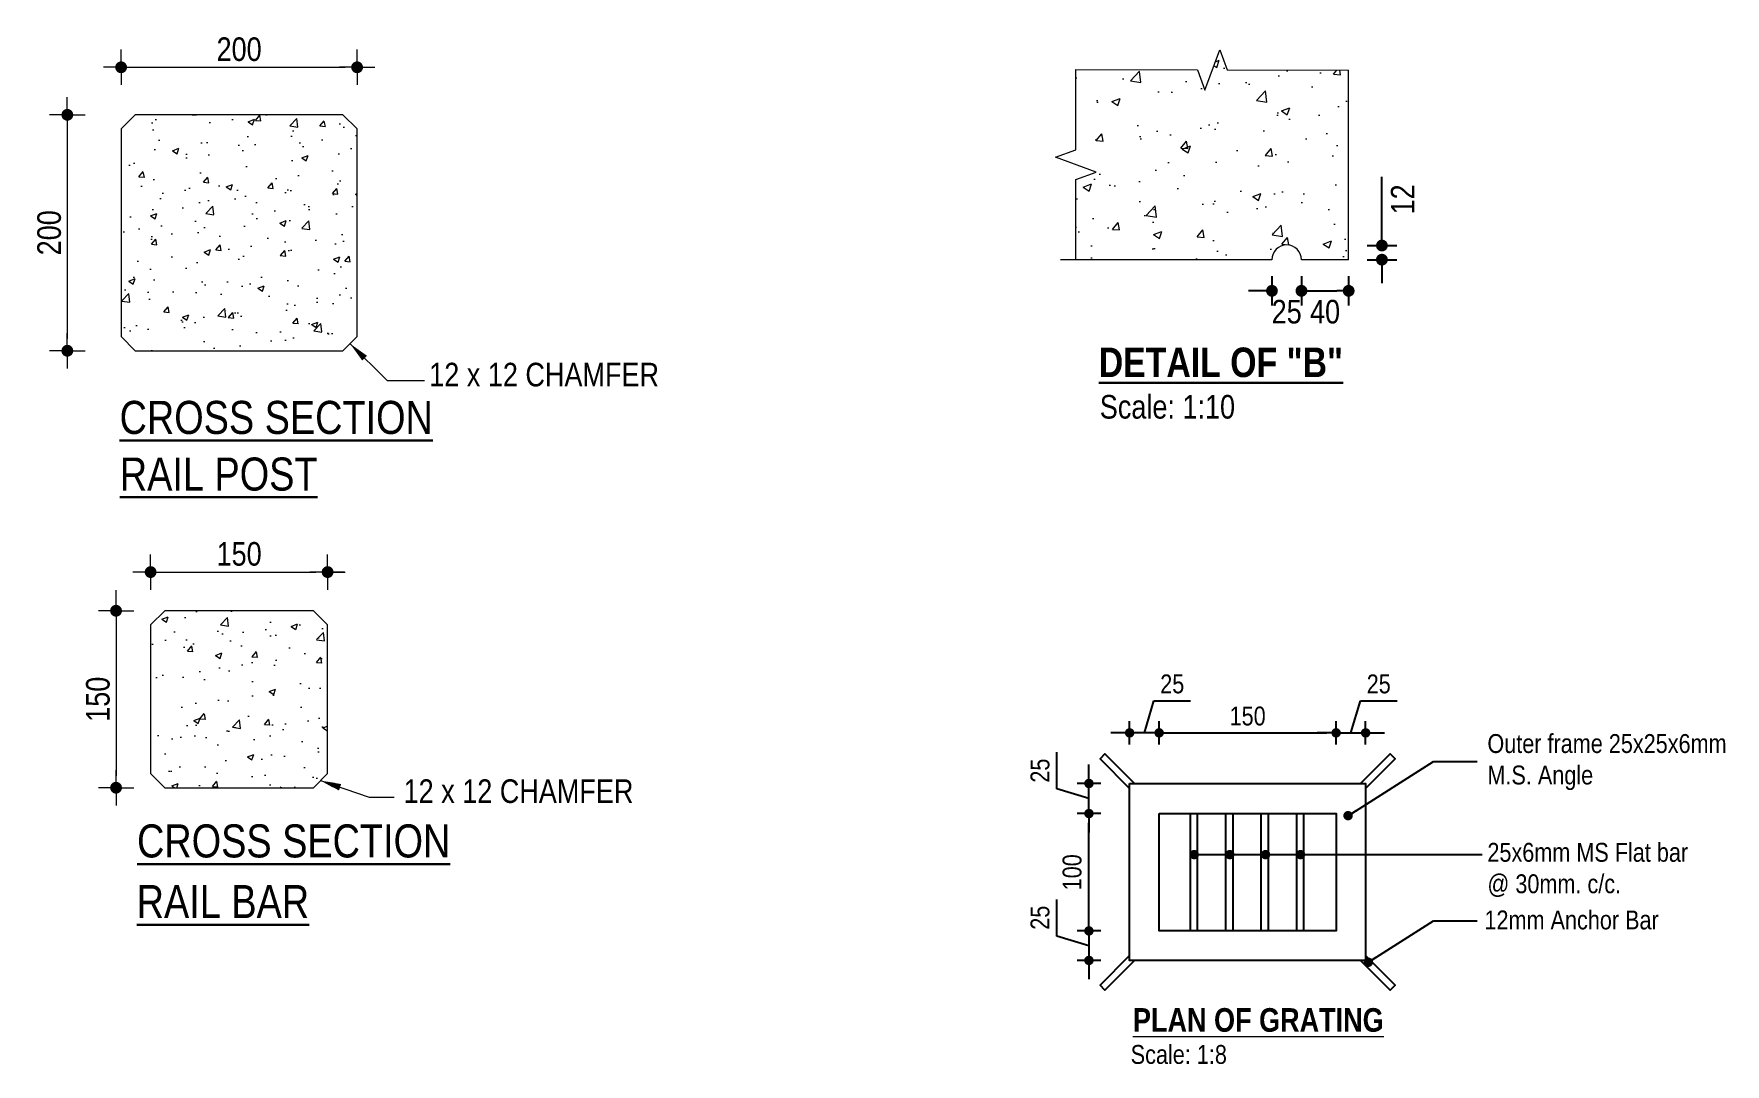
# Model space of a CAD drawing. Header units: inches. Extents: x -36047 to 217865, y -75686 to -40231.
# Drawn here: x 37548 to 38981, y -50347 to -49473 of the extents above; entities that cross this region are included whole.
import ezdxf

# ---------------------------------------------------------------- set-up
doc = ezdxf.new("R2010")
doc.units = ezdxf.units.IN
doc.header["$LTSCALE"] = 3
doc.header["$MEASUREMENT"] = 0
doc.header["$PDMODE"] = 34
doc.layers.add('con_out1', color=2, linetype='Continuous')
for name, color, linetype, lineweight in [('Concrete', 4, 'Continuous', 20), ('Dim Arrow @ 8', 150, 'Continuous', 9), ('Dimision', 4, 'Continuous', 9), ('DIMS', 150, 'Continuous', 9), ('DIMS @ 10', 150, 'Continuous', 9), ('DIMS @ 8', 150, 'Continuous', 9), ('Hatch', 8, 'Continuous', 5), ('Ralling', 140, 'Continuous', 20), ('Text30', 1, 'Continuous', 30), ('Text30 @ 10', 1, 'Continuous', 30), ('Text_Normal @ 10', 7, 'Continuous', 25), ('Text_Normal @ 8', 7, 'Continuous', 25), ('Text_Title @ 8', 1, 'Continuous', 20)]:
    doc.layers.add(name, color=color, linetype=linetype, lineweight=lineweight)
doc.styles.add('Swis Cn BT', font='swissc.ttf')
doc.styles.add('SWIS_B_T', font='swisscb.ttf', dxfattribs={"height": 2.5})
doc.styles.add('SWIS_R_N', font='swissc.ttf', dxfattribs={"height": 2})
doc.dimstyles.new('dim _10', dxfattribs={"dimscale": 10, "dimtxt": 1.75, "dimasz": 1.75, "dimexe": 1, "dimexo": 2, "dimgap": 1, "dimtad": 1, "dimdec": 0, "dimzin": 0, "dimdsep": 46, "dimtxsty": 'Swis Cn BT', "dimcen": 0.09, "dimclrd": 256, "dimclre": 256, "dimclrt": 256, "dimadec": 3, "dimazin": 0, "dimtfac": 1, "dimtdec": 0, "dimtofl": 0, "dimtmove": 0, "dimatfit": 3, "dimfxl": 1, "dimtolj": 1, "dimtzin": 0, "dimlwd": -1, "dimlwe": -1, "dimarcsym": 0})
doc.dimstyles.new('Dim dot_10', dxfattribs={"dimtxt": 20, "dimasz": 10, "dimexe": 1, "dimexo": 2, "dimgap": 5, "dimtad": 2, "dimdec": 0, "dimzin": 0, "dimdsep": 46, "dimtxsty": 'Swis Cn BT', "dimblk": 'dim_100dot', "dimcen": 0.09, "dimclrd": 256, "dimclre": 256, "dimclrt": 256, "dimadec": 0, "dimazin": 0, "dimtfac": 1, "dimtdec": 0, "dimtmove": 1, "dimatfit": 3, "dimfxl": 5, "dimtolj": 1, "dimtzin": 0, "dimlwd": -1, "dimlwe": -1, "dimarcsym": 0})
doc.dimstyles.new('Dot_Anno', dxfattribs={"dimtxt": 2, "dimasz": 1, "dimexe": 1.25, "dimexo": 0.75, "dimgap": 0.75, "dimtad": 2, "dimdec": 0, "dimzin": 0, "dimdsep": 46, "dimtxsty": 'SWIS_R_N', "dimblk": 'DOT', "dimcen": 0.5, "dimadec": 0, "dimazin": 0, "dimtfac": 1, "dimtdec": 0, "dimtofl": 0, "dimtmove": 0, "dimatfit": 3, "dimfxl": 1.25, "dimfxlon": 1, "dimtolj": 1, "dimtzin": 0, "dimarcsym": 0})
doc.dimstyles.new('Dot_Arrow', dxfattribs={"dimtxt": 2, "dimasz": 1, "dimexe": 1.25, "dimexo": 0.75, "dimgap": 0.75, "dimtad": 2, "dimdec": 0, "dimzin": 0, "dimdsep": 46, "dimtxsty": 'SWIS_R_N', "dimblk": 'DOT', "dimcen": 0.5, "dimadec": 0, "dimazin": 0, "dimtfac": 1, "dimtdec": 0, "dimtofl": 0, "dimtmove": 0, "dimatfit": 3, "dimldrblk": 'DOT', "dimfxl": 1.25, "dimfxlon": 1, "dimtolj": 1, "dimtzin": 0, "dimarcsym": 0})

# ---------------------------------------------------------------- blocks, each defined once
blk = doc.blocks.new('dim_100dot')
for q in [(0, 1.5), (-1.5, 0), (1.5, 0), (0, -1.5)]:
    blk.add_line((0, 0), q)
at = {"const_width": 0.5}
blk.add_lwpolyline([(-0.25, 0, 1), (0.25, 0, 1)], format="xyb", close=True, dxfattribs=at)
blk = doc.blocks.new('*D8')
at = {"layer": 'DEFPOINTS', "color": 0, "transparency": 16777216}
for p in [(37659, -49962.3), (37617.7, -50112.3), (37659, -50112.3)]:
    blk.add_point(p, dxfattribs=at)
at = {"layer": 'DIMS', "transparency": 16777216}
for p, q in [((37619.7, -49962.3), (37616.7, -49962.3)), ((37617.7, -49972.3), (37617.7, -50102.3)), ((37619.7, -50112.3), (37616.7, -50112.3))]:
    blk.add_line(p, q, dxfattribs=at)
at = {"layer": 'DIMS', "transparency": 16777216, "xscale": 10, "yscale": 10, "zscale": 10}
for p, rotation in [((37617.7, -49962.3), 90), ((37617.7, -50112.3), 270)]:
    blk.add_blockref('dim_100dot', p, dxfattribs=dict(at, rotation=rotation))
at = {"layer": 'DIMS', "transparency": 16777216, "insert": (37602.4, -50037.3), "char_height": 20, "attachment_point": 5, "rotation": 90, "style": 'Swis Cn BT'}
blk.add_mtext('\\A1;150', dxfattribs=at)
blk = doc.blocks.new('*D9')
at = {"layer": 'DEFPOINTS', "color": 0, "transparency": 16777216}
for p in [(37797, -49929.5), (37647, -49974.3), (37797, -49974.3)]:
    blk.add_point(p, dxfattribs=at)
at = {"layer": 'DIMS', "transparency": 16777216}
for p, q in [((37647, -49931.5), (37647, -49928.5)), ((37657, -49929.5), (37787, -49929.5)), ((37797, -49931.5), (37797, -49928.5))]:
    blk.add_line(p, q, dxfattribs=at)
at = {"layer": 'DIMS', "transparency": 16777216, "xscale": 10, "yscale": 10, "zscale": 10, "rotation": 180}
blk.add_blockref('dim_100dot', (37647, -49929.5), dxfattribs=at)
at = {"layer": 'DIMS', "transparency": 16777216, "xscale": 10, "yscale": 10, "zscale": 10}
blk.add_blockref('dim_100dot', (37797, -49929.5), dxfattribs=at)
at = {"layer": 'DIMS', "transparency": 16777216, "insert": (37722, -49914.2), "char_height": 20, "attachment_point": 5, "style": 'Swis Cn BT'}
blk.add_mtext('\\A1;150', dxfattribs=at)
blk = doc.blocks.new('*D6')
at = {"layer": 'DEFPOINTS', "color": 0, "transparency": 16777216}
for p in [(37634, -49541.9), (37576.4, -49741.9), (37634, -49741.9)]:
    blk.add_point(p, dxfattribs=at)
at = {"layer": 'DIMS', "transparency": 16777216}
for p, q in [((37578.4, -49541.9), (37575.4, -49541.9)), ((37576.4, -49551.9), (37576.4, -49731.9)), ((37578.4, -49741.9), (37575.4, -49741.9))]:
    blk.add_line(p, q, dxfattribs=at)
at = {"layer": 'DIMS', "transparency": 16777216, "xscale": 10, "yscale": 10, "zscale": 10}
for p, rotation in [((37576.4, -49541.9), 90), ((37576.4, -49741.9), 270)]:
    blk.add_blockref('dim_100dot', p, dxfattribs=dict(at, rotation=rotation))
at = {"layer": 'DIMS', "transparency": 16777216, "insert": (37561.1, -49641.9), "char_height": 20, "attachment_point": 5, "rotation": 90, "style": 'Swis Cn BT'}
blk.add_mtext('\\A1;200', dxfattribs=at)
blk = doc.blocks.new('*D7')
at = {"layer": 'DEFPOINTS', "color": 0, "transparency": 16777216}
for p in [(37822, -49501.6), (37622, -49553.9), (37822, -49553.9)]:
    blk.add_point(p, dxfattribs=at)
at = {"layer": 'DIMS', "transparency": 16777216}
for p, q in [((37622, -49503.6), (37622, -49500.6)), ((37632, -49501.6), (37812, -49501.6)), ((37822, -49503.6), (37822, -49500.6))]:
    blk.add_line(p, q, dxfattribs=at)
at = {"layer": 'DIMS', "transparency": 16777216, "xscale": 10, "yscale": 10, "zscale": 10, "rotation": 180}
blk.add_blockref('dim_100dot', (37622, -49501.6), dxfattribs=at)
at = {"layer": 'DIMS', "transparency": 16777216, "xscale": 10, "yscale": 10, "zscale": 10}
blk.add_blockref('dim_100dot', (37822, -49501.6), dxfattribs=at)
at = {"layer": 'DIMS', "transparency": 16777216, "insert": (37722, -49486.4), "char_height": 20, "attachment_point": 5, "style": 'Swis Cn BT'}
blk.add_mtext('\\A1;200', dxfattribs=at)
blk = doc.blocks.new('_Dot')
at = {"color": 0, "linetype": 'ByBlock', "lineweight": -2}
blk.add_line((-0.5, 0), (-1, 0), dxfattribs=at)
at = {"color": 0, "linetype": 'ByBlock', "const_width": 0.5}
blk.add_lwpolyline([(-0.25, 0, 1), (0.25, 0, 1)], format="xyb", close=True, dxfattribs=at)
blk = doc.blocks.new('*D39')
at = {"layer": 'DEFPOINTS', "color": 0, "transparency": 16777216}
for p in [(38597.3, -49664.7), (38622.3, -49664.7), (38622.3, -49691.1)]:
    blk.add_point(p, dxfattribs=at)
at = {"layer": 'DIMS', "color": 0, "lineweight": -2, "transparency": 16777216}
for p, q in [((38597.3, -49678.6), (38597.3, -49703.6)), ((38622.3, -49678.6), (38622.3, -49703.6)), ((38587.3, -49691.1), (38577.3, -49691.1)), ((38632.3, -49691.1), (38642.3, -49691.1))]:
    blk.add_line(p, q, dxfattribs=at)
at = {"layer": 'DIMS', "color": 0, "lineweight": -2, "transparency": 16777216, "xscale": 10, "yscale": 10, "zscale": 10}
blk.add_blockref('_Dot', (38597.3, -49691.1), dxfattribs=at)
at = {"layer": 'DIMS', "color": 0, "lineweight": -2, "transparency": 16777216, "xscale": 10, "yscale": 10, "zscale": 10, "rotation": 180}
blk.add_blockref('_Dot', (38622.3, -49691.1), dxfattribs=at)
at = {"layer": 'DIMS', "color": 0, "transparency": 16777216, "insert": (38609.8, -49708.9), "char_height": 20, "attachment_point": 5, "style": 'SWIS_R_N'}
blk.add_mtext('\\A1;25', dxfattribs=at)
blk = doc.blocks.new('*D40')
at = {"layer": 'DEFPOINTS', "color": 0, "transparency": 16777216}
for p in [(38622.3, -49664.7), (38662.3, -49664.7), (38662.3, -49691.1)]:
    blk.add_point(p, dxfattribs=at)
at = {"layer": 'DIMS', "color": 0, "lineweight": -2, "transparency": 16777216}
for p, q in [((38622.3, -49678.6), (38622.3, -49703.6)), ((38662.3, -49678.6), (38662.3, -49703.6)), ((38632.3, -49691.1), (38652.3, -49691.1))]:
    blk.add_line(p, q, dxfattribs=at)
at = {"layer": 'DIMS', "color": 0, "lineweight": -2, "transparency": 16777216, "xscale": 10, "yscale": 10, "zscale": 10, "rotation": 180}
blk.add_blockref('_Dot', (38622.3, -49691.1), dxfattribs=at)
at = {"layer": 'DIMS', "color": 0, "lineweight": -2, "transparency": 16777216, "xscale": 10, "yscale": 10, "zscale": 10}
blk.add_blockref('_Dot', (38662.3, -49691.1), dxfattribs=at)
at = {"layer": 'DIMS', "color": 0, "transparency": 16777216, "insert": (38642.3, -49708.9), "char_height": 20, "attachment_point": 5, "style": 'SWIS_R_N'}
blk.add_mtext('\\A1;40', dxfattribs=at)
blk = doc.blocks.new('*D41')
at = {"layer": 'DEFPOINTS', "color": 0, "transparency": 16777216}
for p in [(38662.3, -49652.7), (38662.3, -49664.7), (38690.5, -49652.7)]:
    blk.add_point(p, dxfattribs=at)
at = {"layer": 'DIMS', "color": 0, "lineweight": -2, "transparency": 16777216}
for p, q in [((38690.5, -49642.7), (38690.5, -49594.5)), ((38678, -49652.7), (38703, -49652.7)), ((38678, -49664.7), (38703, -49664.7)), ((38690.5, -49674.7), (38690.5, -49684.7))]:
    blk.add_line(p, q, dxfattribs=at)
at = {"layer": 'DIMS', "color": 0, "lineweight": -2, "transparency": 16777216, "xscale": 10, "yscale": 10, "zscale": 10}
for p, rotation in [((38690.5, -49652.7), 270), ((38690.5, -49664.7), 90)]:
    blk.add_blockref('_Dot', p, dxfattribs=dict(at, rotation=rotation))
at = {"layer": 'DIMS', "color": 0, "transparency": 16777216, "insert": (38708.1, -49613.6), "char_height": 20, "attachment_point": 5, "rotation": 90, "style": 'SWIS_R_N'}
blk.add_mtext('\\A1;12', dxfattribs=at)
blk = doc.blocks.new('*D37')
at = {"layer": 'DEFPOINTS', "color": 0, "ltscale": 30, "transparency": 16777216}
for p in [(38442.2, -50134.2), (38494.6, -50134.2), (38494.6, -50233.7)]:
    blk.add_point(p, dxfattribs=at)
at = {"layer": 'DIMS', "color": 0, "lineweight": -2, "ltscale": 30, "transparency": 16777216}
for p, q in [((38452.2, -50134.2), (38432.2, -50134.2)), ((38442.2, -50225.7), (38442.2, -50142.2)), ((38452.2, -50233.7), (38432.2, -50233.7))]:
    blk.add_line(p, q, dxfattribs=at)
at = {"layer": 'DIMS', "color": 0, "lineweight": -2, "ltscale": 30, "transparency": 16777216, "xscale": 8, "yscale": 8, "zscale": 8}
for p, rotation in [((38442.2, -50134.2), 90), ((38442.2, -50233.7), 270)]:
    blk.add_blockref('_Dot', p, dxfattribs=dict(at, rotation=rotation))
at = {"layer": 'DIMS', "color": 0, "ltscale": 30, "transparency": 16777216, "insert": (38428, -50184), "char_height": 16, "attachment_point": 5, "rotation": 90, "style": 'SWIS_R_N'}
blk.add_mtext('\\A1;100', dxfattribs=at)
blk = doc.blocks.new('*D38')
at = {"layer": 'DEFPOINTS', "color": 0, "ltscale": 30, "transparency": 16777216}
for p in [(38651.7, -50065.8), (38501.7, -50160.4), (38651.7, -50160.4)]:
    blk.add_point(p, dxfattribs=at)
at = {"layer": 'DIMS', "color": 0, "lineweight": -2, "ltscale": 30, "transparency": 16777216}
for p, q in [((38501.7, -50075.8), (38501.7, -50055.8)), ((38509.7, -50065.8), (38643.7, -50065.8)), ((38651.7, -50075.8), (38651.7, -50055.8))]:
    blk.add_line(p, q, dxfattribs=at)
at = {"layer": 'DIMS', "color": 0, "lineweight": -2, "ltscale": 30, "transparency": 16777216, "xscale": 8, "yscale": 8, "zscale": 8, "rotation": 180}
blk.add_blockref('_Dot', (38501.7, -50065.8), dxfattribs=at)
at = {"layer": 'DIMS', "color": 0, "lineweight": -2, "ltscale": 30, "transparency": 16777216, "xscale": 8, "yscale": 8, "zscale": 8}
blk.add_blockref('_Dot', (38651.7, -50065.8), dxfattribs=at)
at = {"layer": 'DIMS', "color": 0, "ltscale": 30, "transparency": 16777216, "insert": (38576.7, -50051.6), "char_height": 16, "attachment_point": 5, "style": 'SWIS_R_N'}
blk.add_mtext('\\A1;150', dxfattribs=at)
blk = doc.blocks.new('*D33')
at = {"layer": 'DEFPOINTS', "color": 0, "ltscale": 30, "transparency": 16777216}
for p in [(38442.2, -50108.7), (38494.6, -50108.7), (38494.6, -50134.2)]:
    blk.add_point(p, dxfattribs=at)
at = {"layer": 'DIMS', "color": 0, "lineweight": -2, "ltscale": 30, "transparency": 16777216}
for p, q in [((38415, -50113.3), (38415, -50082.3)), ((38442.2, -50100.7), (38442.2, -50092.7)), ((38452.2, -50108.7), (38432.2, -50108.7)), ((38442.2, -50134.2), (38442.2, -50108.7)), ((38442.2, -50121.5), (38415, -50113.3)), ((38452.2, -50134.2), (38432.2, -50134.2)), ((38442.2, -50142.2), (38442.2, -50150.2))]:
    blk.add_line(p, q, dxfattribs=at)
at = {"layer": 'DIMS', "color": 0, "lineweight": -2, "ltscale": 30, "transparency": 16777216, "xscale": 8, "yscale": 8, "zscale": 8}
for p, rotation in [((38442.2, -50108.7), 270), ((38442.2, -50134.2), 90)]:
    blk.add_blockref('_Dot', p, dxfattribs=dict(at, rotation=rotation))
at = {"layer": 'DIMS', "color": 0, "ltscale": 30, "transparency": 16777216, "insert": (38400.8, -50097.8), "char_height": 16, "attachment_point": 5, "rotation": 90, "style": 'SWIS_R_N'}
blk.add_mtext('\\A1;25', dxfattribs=at)
blk = doc.blocks.new('*D34')
at = {"layer": 'DEFPOINTS', "color": 0, "ltscale": 30, "transparency": 16777216}
for p in [(38494.6, -50233.7), (38442.2, -50258.7), (38494.6, -50258.7)]:
    blk.add_point(p, dxfattribs=at)
at = {"layer": 'DIMS', "color": 0, "lineweight": -2, "ltscale": 30, "transparency": 16777216}
for p, q in [((38415, -50238.1), (38415, -50207)), ((38442.2, -50225.7), (38442.2, -50217.7)), ((38442.2, -50246.2), (38415, -50238.1)), ((38452.2, -50233.7), (38432.2, -50233.7)), ((38442.2, -50233.7), (38442.2, -50258.7)), ((38452.2, -50258.7), (38432.2, -50258.7)), ((38442.2, -50266.7), (38442.2, -50274.7))]:
    blk.add_line(p, q, dxfattribs=at)
at = {"layer": 'DIMS', "color": 0, "lineweight": -2, "ltscale": 30, "transparency": 16777216, "xscale": 8, "yscale": 8, "zscale": 8}
for p, rotation in [((38442.2, -50233.7), 270), ((38442.2, -50258.7), 90)]:
    blk.add_blockref('_Dot', p, dxfattribs=dict(at, rotation=rotation))
at = {"layer": 'DIMS', "color": 0, "ltscale": 30, "transparency": 16777216, "insert": (38400.8, -50222.5), "char_height": 16, "attachment_point": 5, "rotation": 90, "style": 'SWIS_R_N'}
blk.add_mtext('\\A1;25', dxfattribs=at)
blk = doc.blocks.new('*D35')
at = {"layer": 'DEFPOINTS', "color": 0, "ltscale": 30, "transparency": 16777216}
for p in [(38476.7, -50065.8), (38476.7, -50134.9), (38501.7, -50134.9)]:
    blk.add_point(p, dxfattribs=at)
at = {"layer": 'DIMS', "color": 0, "lineweight": -2, "ltscale": 30, "transparency": 16777216}
for p, q in [((38489.2, -50065.8), (38497.3, -50038.6)), ((38497.3, -50038.6), (38528.4, -50038.6)), ((38468.7, -50065.8), (38460.7, -50065.8)), ((38476.7, -50075.8), (38476.7, -50055.8)), ((38501.7, -50065.8), (38476.7, -50065.8)), ((38501.7, -50075.8), (38501.7, -50055.8)), ((38509.7, -50065.8), (38517.7, -50065.8))]:
    blk.add_line(p, q, dxfattribs=at)
at = {"layer": 'DIMS', "color": 0, "lineweight": -2, "ltscale": 30, "transparency": 16777216, "xscale": 8, "yscale": 8, "zscale": 8}
blk.add_blockref('_Dot', (38476.7, -50065.8), dxfattribs=at)
at = {"layer": 'DIMS', "color": 0, "lineweight": -2, "ltscale": 30, "transparency": 16777216, "xscale": 8, "yscale": 8, "zscale": 8, "rotation": 180}
blk.add_blockref('_Dot', (38501.7, -50065.8), dxfattribs=at)
at = {"layer": 'DIMS', "color": 0, "ltscale": 30, "transparency": 16777216, "insert": (38512.8, -50024.4), "char_height": 16, "attachment_point": 5, "style": 'SWIS_R_N'}
blk.add_mtext('\\A1;25', dxfattribs=at)
blk = doc.blocks.new('*D36')
at = {"layer": 'DEFPOINTS', "color": 0, "ltscale": 30, "transparency": 16777216}
for p in [(38676.7, -50065.8), (38651.7, -50134.9), (38676.7, -50134.9)]:
    blk.add_point(p, dxfattribs=at)
at = {"layer": 'DIMS', "color": 0, "lineweight": -2, "ltscale": 30, "transparency": 16777216}
for p, q in [((38664.2, -50065.8), (38672.3, -50038.6)), ((38672.3, -50038.6), (38703.4, -50038.6)), ((38643.7, -50065.8), (38635.7, -50065.8)), ((38651.7, -50075.8), (38651.7, -50055.8)), ((38651.7, -50065.8), (38676.7, -50065.8)), ((38676.7, -50075.8), (38676.7, -50055.8)), ((38684.7, -50065.8), (38692.7, -50065.8))]:
    blk.add_line(p, q, dxfattribs=at)
at = {"layer": 'DIMS', "color": 0, "lineweight": -2, "ltscale": 30, "transparency": 16777216, "xscale": 8, "yscale": 8, "zscale": 8}
blk.add_blockref('_Dot', (38651.7, -50065.8), dxfattribs=at)
at = {"layer": 'DIMS', "color": 0, "lineweight": -2, "ltscale": 30, "transparency": 16777216, "xscale": 8, "yscale": 8, "zscale": 8, "rotation": 180}
blk.add_blockref('_Dot', (38676.7, -50065.8), dxfattribs=at)
at = {"layer": 'DIMS', "color": 0, "ltscale": 30, "transparency": 16777216, "insert": (38687.8, -50024.4), "char_height": 16, "attachment_point": 5, "style": 'SWIS_R_N'}
blk.add_mtext('\\A1;25', dxfattribs=at)

msp = doc.modelspace()

# ---------------------------------------------------------------- hatches: boundary and pattern name
at = {"layer": 'Hatch'}
h = msp.add_hatch(dxfattribs=at)
h.set_pattern_fill('AR-CONC', color=256, scale=10, style=0)
h.set_pattern_definition([(50, (-191.37, -3.985), (71.72602, -6.275213), [7.5, -82.5]), (355, (-191.37, -3.985), (-13.87513, 75.21921), [6, -66]), (100.45144, (-185.395, -4.51), (57.850885, 68.944), [6.37402, -70.11421]), (46.1842, (-191.37, 16.015), (106.72413, -16.55193), [11.25, -123.75]), (96.63564, (-182.48, 14.64), (93.4662, 97.41186), [9.56103, -105.17138]), (351.18416, (-191.37, 16.02), (93.4662, 97.41186), [9, -99]), (21, (-181.37, 11.015), (59.690705, -40.26189), [7.5, -82.5]), (326, (-181.37, 11.015), (24.33153, 72.515005), [6, -66]), (71.45144, (-176.4, 7.66), (84.02224, 32.253115), [6.37402, -70.11421]), (37.5, (-191.373, -3.985), (1.215986, 33.289385), [0, -65.2, 0, -67, 0, -66.25]), (7.5, (-191.373, -3.985), (26.306954, 39.441171), [0, -38.2, 0, -63.7, 0, -25.25]), (327.5, (-213.673, -3.985), (53.382244, -2.255487), [0, -25, 0, -78, 0, -103.5]), (317.5, (-223.673, -3.985), (58.318617, 10.010498), [0, -32.5, 0, -51.8, 0, -73.5])])
h.paths.add_polyline_path([(38662.3, -49504), (38559.3, -49503.8), (38553.1, -49486.7), (38540.5, -49521), (38534.3, -49503.8), (38431.2, -49503.6), (38431.1, -49571.7), (38413.9, -49577.9), (38448.3, -49590.5), (38431.1, -49596.7), (38431, -49664.7), (38597.3, -49664.7, -1), (38622.3, -49664.7), (38662.3, -49664.7)])
h = msp.add_hatch(dxfattribs=at)
h.set_pattern_fill('AR-CONC', color=256, scale=0.3, style=0)
h.set_pattern_definition([(50, (13324.432, -63257.06), (54.6554, -4.781726), [5.715, -62.865]), (355, (13324.43, -63257.06), (-10.57285, 57.31699), [4.572, -50.292]), (100.451, (13328.987, -63257.457), (44.08275, 52.53501), [4.857, -53.427]), (46.1842, (13324.43, -63241.82), (81.32371, -12.6127), [8.5725, -94.2975]), (96.6356, (13331.21, -63242.87), (71.22127, 74.22767), [7.2855, -80.1405]), (351.184, (13324.43, -63241.82), (71.22138, 74.22754), [6.858, -75.438]), (21, (13332.052, -63245.63), (45.484464, -30.679656), [5.715, -62.865]), (326, (13332.05, -63245.63), (18.54061, 55.25639), [4.572, -50.292]), (71.4514, (13335.843, -63248.185), (64.02495, 24.57686), [4.857, -53.427]), (37.5, (13324.432, -63257.058), (0.926581, 25.366512), [0, -49.6824, 0, -51.054, 0, -50.4825]), (7.5, (13324.432, -63257.058), (20.0459, 30.054172), [0, -29.1084, 0, -48.5394, 0, -19.2405]), (327.5, (13307.44, -63257.058), (40.677179, -1.718623), [0, -19.05, 0, -59.436, 0, -78.867]), (317.5, (13299.82, -63257.06), (44.438754, 7.627947), [0, -24.765, 0, -39.4716, 0, -56.007])])
h.paths.add_polyline_path([(37822, -49553.9), (37810, -49541.9), (37634, -49541.9), (37622, -49553.9), (37622, -49729.9), (37634, -49741.9), (37810, -49741.9), (37822, -49729.9)])
h = msp.add_hatch(dxfattribs=at)
h.set_pattern_fill('AR-CONC', color=256, scale=0.3, style=0)
h.set_pattern_definition([(50, (13337.485, -62923.687), (54.6554, -4.781726), [5.715, -62.865]), (355, (13337.485, -62923.687), (-10.57285, 57.31699), [4.572, -50.292]), (100.451, (13342.04, -62924.085), (44.08275, 52.53501), [4.857, -53.427]), (46.1842, (13337.485, -62908.45), (81.32371, -12.6127), [8.5725, -94.2975]), (96.6356, (13344.26, -62909.5), (71.22127, 74.22767), [7.2855, -80.1405]), (351.184, (13337.485, -62908.45), (71.22138, 74.22754), [6.858, -75.438]), (21, (13345.105, -62912.257), (45.484464, -30.679656), [5.715, -62.865]), (326, (13345.105, -62912.257), (18.54061, 55.25639), [4.572, -50.292]), (71.4514, (13348.895, -62914.813), (64.02495, 24.57686), [4.857, -53.427]), (37.5, (13337.485, -62923.687), (0.926581, 25.366512), [0, -49.6824, 0, -51.054, 0, -50.4825]), (7.5, (13337.485, -62923.687), (20.0459, 30.054172), [0, -29.1084, 0, -48.5394, 0, -19.2405]), (327.5, (13320.492, -62923.687), (40.677179, -1.718623), [0, -19.05, 0, -59.436, 0, -78.867]), (317.5, (13312.872, -62923.687), (44.438754, 7.627947), [0, -24.765, 0, -39.4716, 0, -56.007])])
h.paths.add_polyline_path([(37647, -50100.3), (37659, -50112.3), (37785, -50112.3), (37797, -50100.3), (37797, -49974.3), (37785, -49962.3), (37659, -49962.3), (37647, -49974.3)])

# ---------------------------------------------------------------- linework, layer by layer
at = {"color": 1, "lineweight": 25}
for p, q in [((38528.3, -50233.7), (38528.3, -50134.2)), ((38534.3, -50233.7), (38534.3, -50134.2)), ((38558.3, -50233.7), (38558.3, -50134.2)), ((38564.3, -50233.7), (38564.3, -50134.2)), ((38588.3, -50233.7), (38588.3, -50134.2)), ((38594.3, -50233.7), (38594.3, -50134.2)), ((38618.3, -50233.7), (38618.3, -50134.2)), ((38624.3, -50233.7), (38624.3, -50134.2))]:
    msp.add_line(p, q, dxfattribs=at)
for points in [[(38480.9, -50108.7), (38455.8, -50083.6), (38451.6, -50087.9), (38476.7, -50113)], [(38672.4, -50108.7), (38697.5, -50083.6), (38701.7, -50087.9), (38676.7, -50113)], [(38480.9, -50258.7), (38455.8, -50283.8), (38451.6, -50279.6), (38476.7, -50254.5)], [(38672.4, -50258.7), (38697.5, -50283.8), (38701.7, -50279.6), (38676.7, -50254.5)]]:
    msp.add_lwpolyline(points, dxfattribs=at)
for points in [[(38476.7, -50108.7), (38676.7, -50108.7), (38676.7, -50258.7), (38476.7, -50258.7)], [(38501.7, -50134.2), (38651.7, -50134.2), (38651.7, -50233.7), (38501.7, -50233.7)]]:
    msp.add_lwpolyline(points, close=True, dxfattribs=at)
at = {"layer": 'con_out1'}
for p, q in [((38451.6, -50087.9), (38476.7, -50113)), ((38455.8, -50083.6), (38480.9, -50108.7))]:
    msp.add_line(p, q, dxfattribs=at)
at = {"layer": 'Concrete'}
for p, q in [((38662.3, -49664.7), (38662.3, -49504)), ((38597.3, -49664.7), (38418.2, -49664.7)), ((38662.3, -49664.7), (38622.3, -49664.7))]:
    msp.add_line(p, q, dxfattribs=at)
for points in [[(38431.2, -49503.6), (38534.3, -49503.8), (38540.5, -49521), (38553.1, -49486.7), (38559.3, -49503.8), (38662.3, -49504)], [(38431, -49664.7), (38431.1, -49596.7), (38448.3, -49590.5), (38413.9, -49577.9), (38431.1, -49571.7), (38431.2, -49503.6)]]:
    msp.add_lwpolyline(points, dxfattribs=at)
msp.add_arc((38609.8, -49664.7), 12.5, 0, 180, dxfattribs=at)
at = {"layer": 'Dimision'}
for p, q in [((37632.7, -49929.4), (37647, -49929.4)), ((37795.7, -49929.4), (37811.4, -49929.4)), ((37617.7, -49962.3), (37617.7, -49944.7)), ((37617.7, -50112.3), (37617.7, -50126.2))]:
    msp.add_line(p, q, dxfattribs=at)
msp.add_solid([(37801.1, -50111.9), (37791, -50106.3), (37803.3, -50108.2)], dxfattribs=at)
at = {"layer": 'Ralling'}
for points in [[(37634, -49741.9), (37810, -49741.9), (37822, -49729.9), (37822, -49553.9), (37810, -49541.9), (37634, -49541.9), (37622, -49553.9), (37622, -49729.9)], [(37797, -49974.3), (37785, -49962.3), (37659, -49962.3), (37647, -49974.3), (37647, -50100.3), (37659, -50112.3), (37785, -50112.3), (37797, -50100.3)]]:
    msp.add_lwpolyline(points, close=True, dxfattribs=at)

# ---------------------------------------------------------------- texts
at = {"layer": 'DIMS', "style": 'Swis Cn BT'}
for p in [(37883.1, -49772.1), (37861.4, -50125.2)]:
    msp.add_text('12 x 12 CHAMFER', height=20, dxfattribs=at).set_placement(p)
at = {"layer": 'Text30', "style": 'Swis Cn BT'}
for s, p in [('%%UCROSS SECTION', (37620.7, -49812.4)), ('%%URAIL POST', (37620.9, -49860.4)), ('%%UCROSS SECTION', (37635.5, -50171.4)), ('%%URAIL BAR', (37635.2, -50222.8))]:
    msp.add_text(s, height=28, dxfattribs=at).set_placement(p)
at = {"layer": 'Text30 @ 10', "style": 'SWIS_B_T'}
msp.add_text('%%UDETAIL OF "B"', height=25, dxfattribs=at).set_placement((38450.6, -49764.2))
at = {"layer": 'Text_Normal @ 10', "insert": (38451.4, -49779.4), "char_height": 20, "width": 114.922, "attachment_point": 1, "style": 'SWIS_R_N'}
msp.add_mtext('Scale: 1:10', dxfattribs=at)
at = {"layer": 'Text_Normal @ 8', "ltscale": 5, "char_height": 16, "attachment_point": 4, "style": 'SWIS_R_N'}
for s, insert, width in [('Outer frame 25x25x6mm M.S. Angle', (38779.9, -50090.6), 232.602), ('25x6mm MS Flat bar @ 30mm. c/c.', (38779.9, -50182), 193.046), ('12mm Anchor Bar', (38777.4, -50224.5), 166.665)]:
    msp.add_mtext(s, dxfattribs=dict(at, insert=insert, width=width))
at = {"layer": 'Text_Normal @ 8', "insert": (38477.6, -50330.4), "char_height": 16, "width": 91.938, "attachment_point": 1, "style": 'SWIS_R_N'}
msp.add_mtext('Scale: 1:8', dxfattribs=at)
at = {"layer": 'Text_Title @ 8', "ltscale": 50, "insert": (38479.5, -50309.3), "char_height": 20, "width": 269.572, "attachment_point": 4, "style": 'SWIS_B_T'}
msp.add_mtext('{\\LPLAN OF GRATING}', dxfattribs=at)

# ---------------------------------------------------------------- dimensions: what is measured, and where the dimension line sits
at = {"layer": 'DIMS'}
for base, p1, p2, picture, middle in [((37822, -49501.6), (37622, -49553.9), (37822, -49553.9), '*D7', (37722, -49486.4)), ((37797, -49929.5), (37647, -49974.3), (37797, -49974.3), '*D9', (37722, -49914.2))]:
    dim = msp.add_linear_dim(base=base, p1=p1, p2=p2, dimstyle='Dim dot_10', override={"dimfxl": 2, "dimfxlon": 1}, dxfattribs=at)
    dim.commit()
    dim.dimension.update_dxf_attribs({"geometry": picture, "text_midpoint": middle})
for base, p1, p2, picture, middle in [((37576.4, -49741.9), (37634, -49541.9), (37634, -49741.9), '*D6', (37561.1, -49641.9)), ((37617.7, -50112.3), (37659, -49962.3), (37659, -50112.3), '*D8', (37602.4, -50037.3))]:
    dim = msp.add_linear_dim(base=base, p1=p1, p2=p2, angle=90, dimstyle='Dim dot_10', override={"dimfxl": 2, "dimfxlon": 1}, dxfattribs=at)
    dim.commit()
    dim.dimension.update_dxf_attribs({"geometry": picture, "text_midpoint": middle})
at = {"layer": 'DIMS @ 10'}
dim = msp.add_linear_dim(base=(38690.5, -49652.7), p1=(38662.3, -49664.7), p2=(38662.3, -49652.7), angle=90, dimstyle='Dot_Anno', override={"dimscale": 10, "dimtix": 0, "dimtofl": 0, "dimtmove": 0, "dimatfit": 3}, dxfattribs=at)
dim.commit()
dim.dimension.update_dxf_attribs({"geometry": '*D41', "text_midpoint": (38708.1, -49613.6)})
for base, p1, p2, picture, middle in [((38622.3, -49691.1), (38597.3, -49664.7), (38622.3, -49664.7), '*D39', (38609.8, -49691.1)), ((38662.3, -49691.1), (38622.3, -49664.7), (38662.3, -49664.7), '*D40', (38642.3, -49691.1))]:
    dim = msp.add_linear_dim(base=base, p1=p1, p2=p2, dimstyle='Dot_Anno', override={"dimscale": 10, "dimtix": 0, "dimtofl": 0, "dimtmove": 0, "dimatfit": 3}, dxfattribs=at)
    dim.commit()
    dim.dimension.update_dxf_attribs({"geometry": picture, "text_midpoint": middle, "dimtype": 128})
at = {"layer": 'DIMS @ 8', "ltscale": 30}
for base, p1, p2, picture, middle in [((38476.7, -50065.8), (38501.7, -50134.9), (38476.7, -50134.9), '*D35', (38503.3, -50024.4)), ((38676.7, -50065.8), (38651.7, -50134.9), (38676.7, -50134.9), '*D36', (38678.3, -50024.4)), ((38651.7, -50065.8), (38501.7, -50160.4), (38651.7, -50160.4), '*D38', (38576.7, -50051.6))]:
    dim = msp.add_linear_dim(base=base, p1=p1, p2=p2, dimstyle='Dot_Anno', override={"dimscale": 8, "dimtix": 0, "dimtofl": 0, "dimtmove": 1, "dimatfit": 3}, dxfattribs=at)
    dim.commit()
    dim.dimension.update_dxf_attribs({"geometry": picture, "text_midpoint": middle})
for base, p1, p2, picture, middle in [((38442.2157, -50108.7385), (38494.5982, -50134.2123), (38494.5982, -50108.7385), '*D33', (38400.769, -50107.3084)), ((38442.2157, -50134.2123), (38494.5982, -50233.7385), (38494.5982, -50134.2123), '*D37', (38428.0027, -50183.9754)), ((38442.2, -50258.7), (38494.6, -50233.7), (38494.6, -50258.7), '*D34', (38400.8, -50232.1))]:
    dim = msp.add_linear_dim(base=base, p1=p1, p2=p2, angle=90, dimstyle='Dot_Anno', override={"dimscale": 8, "dimtix": 0, "dimtofl": 0, "dimtmove": 1, "dimatfit": 3}, dxfattribs=at)
    dim.commit()
    dim.dimension.update_dxf_attribs({"geometry": picture, "text_midpoint": middle})

# ---------------------------------------------------------------- leaders
at = {"layer": 'Dim Arrow @ 8'}
for points in [[(38661.8, -50136), (38734.3, -50090), (38771.1, -50090)], [(38531.4, -50169), (38708.2, -50169), (38775.5, -50169)], [(38561.6, -50169), (38708.2, -50169), (38775.5, -50169)], [(38591.9, -50169), (38708.2, -50169), (38775.5, -50169)], [(38621.5, -50169), (38708.2, -50169)], [(38679, -50260.2), (38734.3, -50225.1), (38771.1, -50225.1)]]:
    msp.add_leader(points, dimstyle='Dot_Arrow', override={"dimscale": 8}, dxfattribs=at)
at = {"layer": 'DIMS'}
for points in [[(37816, -49735.9), (37847.5, -49767.2), (37879.2, -49767.2)], [(37791, -50106.3), (37832.2, -50120.3), (37853.4, -50120.3)]]:
    msp.add_leader(points, dimstyle='dim _10', override={"dimtad": 0}, dxfattribs=at)

doc.saveas('drawing.dxf')
